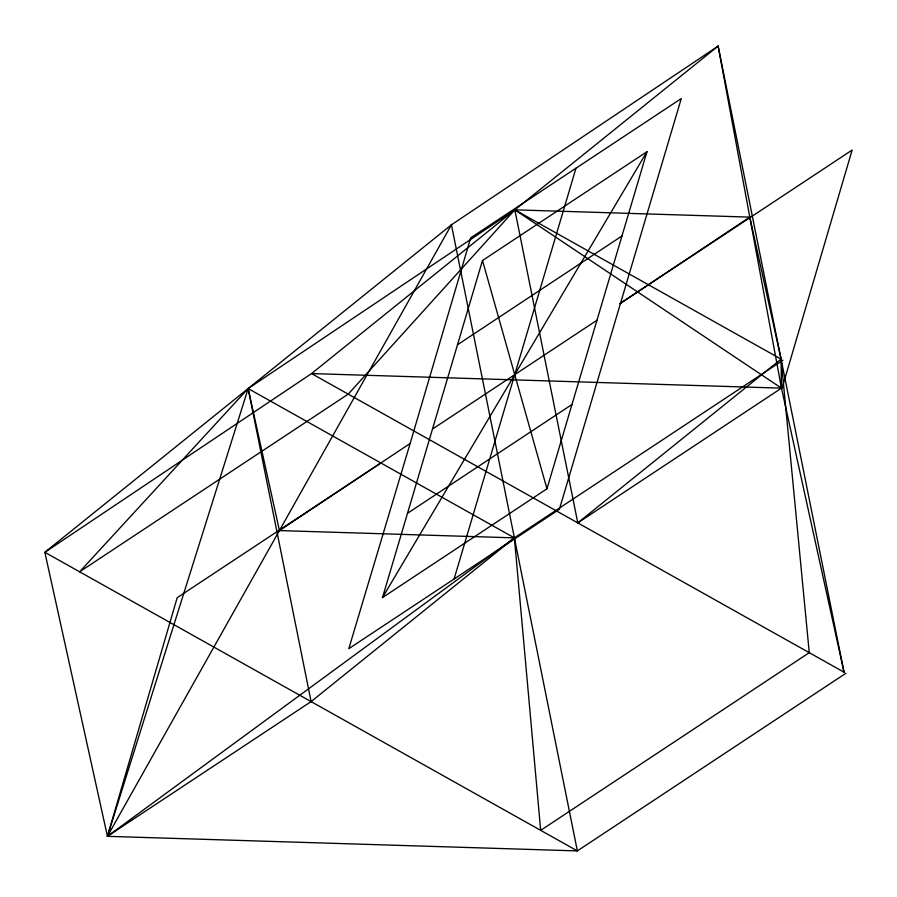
<?xml version="1.0" encoding="UTF-8"?>
<svg xmlns="http://www.w3.org/2000/svg" width="897" height="897" viewBox="0 0 897 897"><rect width="100%" height="100%" fill="white"/><g stroke="black" fill="none" stroke-linecap="round" stroke-linejoin="round"><path stroke-width="1.35" d="M845.927 673.243L577.354 850.905L107.427 836.329L177.191 597.705L380.855 462.987M410.142 443.466L470.69 237.862L681.272 98.558L559.369 509.317L348.798 648.699L410.142 443.466L279.427 530.576L248.144 388.558L514.833 209.831L749.791 217.119L781.085 359.136L809.262 652.68L540.678 830.342L514.385 537.864L248.144 388.558L79.642 571.804L348.215 394.142L514.833 209.831L781.085 359.136L781.466 388.154L844.043 672.189L311.551 373.578L44.85 552.305L107.427 836.329L311.102 701.6L514.385 537.864L782.969 360.19M781.982 388.446L852.15 150.046L619.883 303.691L749.791 217.119M382.492 597.581L482.496 260.5L646.972 151.705L546.968 488.787L382.492 597.581L646.972 151.705M454.084 579.014L575.975 168.21M279.427 530.576L514.385 537.864L107.427 836.329L248.144 388.558L311.102 701.6M107.427 836.329L451.426 224.811L718.127 46.095L844.043 672.189M577.791 522.884L781.466 388.154L514.833 209.831L577.791 522.884L781.085 359.136M457.492 344.773L621.969 235.978M432.5 429.046L596.965 320.24M407.496 513.308L571.961 404.513M482.496 260.5L546.968 488.787M451.426 224.811L44.85 552.305L577.354 850.905L451.426 224.811M718.127 46.095L311.551 373.578L781.466 388.154L718.127 46.095"/></g></svg>
